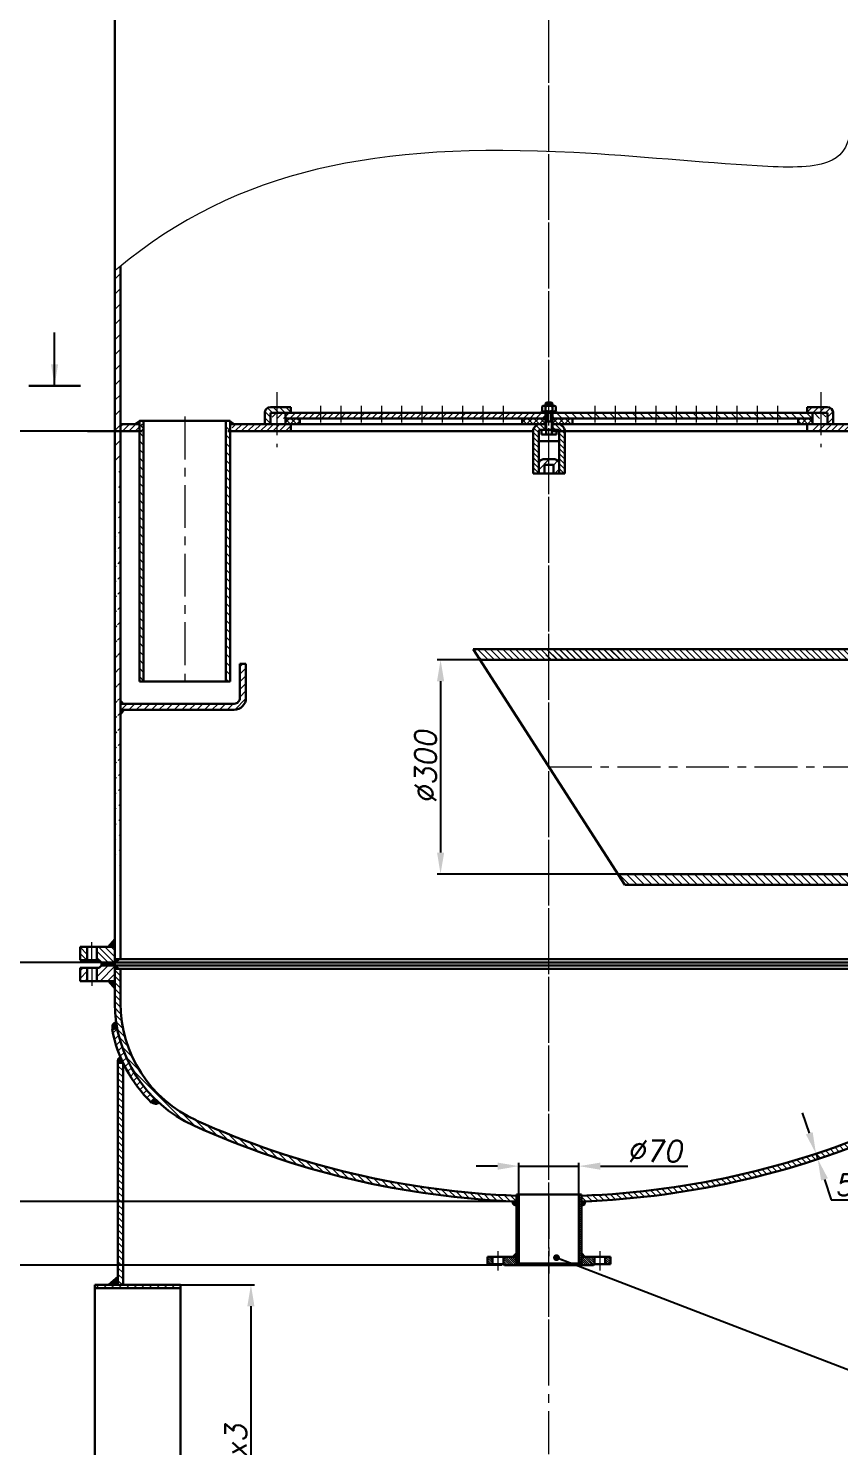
# Model space of a CAD drawing. Header units: inches. Extents: x -496 to 5444, y -47 to 8353.
# Drawn here: x 423 to 1370, y 1423 to 3078 of the extents above; entities that cross this region are included whole.
import ezdxf

# ---------------------------------------------------------------- set-up
doc = ezdxf.new("R2010")
doc.units = ezdxf.units.IN
doc.header["$LTSCALE"] = 40
doc.header["$MEASUREMENT"] = 0
doc.linetypes.add('CENTER', pattern=[2, 1.25, -0.25, 0.25, -0.25])
doc.layers.get('DEFPOINTS').update_dxf_attribs({"lineweight": 25})
for name, color, linetype, lineweight in [('Dam', 2, 'Continuous', 30), ('kthuoc', 3, 'Continuous', 13), ('Net manh', 3, 'Continuous', 13), ('Tam', 1, 'CENTER', 13), ('Tam dut', 1, 'CENTER', 13)]:
    doc.layers.add(name, color=color, linetype=linetype, lineweight=lineweight)
doc.styles.add('chu2.5', font='txt.shx', dxfattribs={"oblique": 10, "height": 25})
doc.styles.add('STYLE1', font='txt.shx', dxfattribs={"oblique": 15, "height": 25})
doc.dimstyles.new('kichthuoc2.5', dxfattribs={"dimtxt": 25, "dimasz": 25, "dimexe": 4, "dimexo": 0, "dimgap": 5, "dimtad": 1, "dimtoh": 1, "dimdec": 0, "dimzin": 0, "dimdsep": 46, "dimtxsty": 'chu2.5', "dimcen": 5, "dimclrd": 256, "dimclre": 256, "dimclrt": 256, "dimadec": 0, "dimazin": 0, "dimtfac": 1, "dimtdec": 0, "dimtmove": 0, "dimatfit": 0, "dimfxl": 0, "dimtolj": 1, "dimtzin": 0, "dimarcsym": 0})
doc.dimstyles.new('TH', dxfattribs={"dimscale": 0, "dimtxt": 2.5, "dimasz": 25, "dimexe": 20, "dimexo": 5, "dimgap": 8, "dimtad": 1, "dimdec": 0, "dimzin": 0, "dimdsep": 46, "dimtxsty": 'STYLE1', "dimcen": 0, "dimse2": 1, "dimsd2": 1, "dimclrd": 6, "dimclre": 6, "dimclrt": 11, "dimadec": 0, "dimazin": 0, "dimtfac": 1, "dimtdec": 0, "dimtofl": 0, "dimtmove": 0, "dimatfit": 3, "dimfxl": 0, "dimtolj": 1, "dimtzin": 0, "dimarcsym": 0})
pattern_1 = [(315, (-5830.1731, -2159.66), (1.23743687, 1.23743687), [])]
pattern_2 = [(45, (-5830.1731, -2159.66), (-1.23743687, 1.23743687), [])]
pattern_3 = [(135, (44927.2883, 9136.205), (-3.6828478, -3.6828478), [])]

# ---------------------------------------------------------------- blocks, each defined once
blk = doc.blocks.new('*D16')
at = {"layer": 'DEFPOINTS', "color": 0}
for p in [(982.2, 2341.3), (904.4, 2091.3), (1130.1, 2091.3)]:
    blk.add_point(p, dxfattribs=at)
at = {"layer": 'Net manh', "lineweight": -2}
for p, q in [((982.2, 2341.3), (900.4, 2341.3)), ((904.4, 2316.3), (904.4, 2116.3)), ((1130.1, 2091.3), (900.4, 2091.3))]:
    blk.add_line(p, q, dxfattribs=at)
at = {"layer": 'Net manh'}
for points in [[(900.3, 2316.3), (908.6, 2316.3), (904.4, 2341.3)], [(900.3, 2116.3), (908.6, 2116.3), (904.4, 2091.3)]]:
    blk.add_solid(points, dxfattribs=at)
at = {"layer": 'Net manh', "insert": (886.9, 2216.3), "char_height": 25, "attachment_point": 5, "rotation": 90, "style": 'chu2.5'}
blk.add_mtext('\\A1;%%c300', dxfattribs=at)
blk = doc.blocks.new('*D18')
at = {"layer": 'DEFPOINTS', "color": 0}
for p in [(368.1, 2608), (540.6, 2608), (562.3, 1988)]:
    blk.add_point(p, dxfattribs=at)
at = {"layer": 'Net manh', "lineweight": -2}
for p, q in [((540.6, 2608), (364.1, 2608)), ((368.1, 2013), (368.1, 2583)), ((562.3, 1988), (364.1, 1988))]:
    blk.add_line(p, q, dxfattribs=at)
at = {"layer": 'Net manh'}
for points in [[(363.9, 2583), (372.3, 2583), (368.1, 2608)], [(363.9, 2013), (372.3, 2013), (368.1, 1988)]]:
    blk.add_solid(points, dxfattribs=at)
at = {"layer": 'Net manh', "insert": (350.6, 2298), "char_height": 25, "attachment_point": 5, "rotation": 90, "style": 'chu2.5'}
blk.add_mtext('\\A1;700', dxfattribs=at)
blk = doc.blocks.new('*D26')
at = {"layer": 'DEFPOINTS', "color": 0}
for p in [(2.8, 7019.3), (557.9, 7019.3), (225.7, 1988)]:
    blk.add_point(p, dxfattribs=at)
at = {"layer": 'Net manh', "lineweight": -2}
for p, q in [((557.9, 7019.3), (-1.2, 7019.3)), ((2.8, 2013), (2.8, 6994.3)), ((225.7, 1988), (-1.2, 1988))]:
    blk.add_line(p, q, dxfattribs=at)
at = {"layer": 'Net manh'}
for points in [[(-1.4, 6994.3), (6.9, 6994.3), (2.8, 7019.3)], [(-1.4, 2013), (6.9, 2013), (2.8, 1988)]]:
    blk.add_solid(points, dxfattribs=at)
at = {"layer": 'Net manh', "insert": (-14.7, 4503.7), "char_height": 25, "attachment_point": 5, "rotation": 90, "style": 'chu2.5'}
blk.add_mtext('\\A1;7400', dxfattribs=at)
blk = doc.blocks.new('*D27')
at = {"layer": 'DEFPOINTS', "color": 0}
for p in [(560.9, 4746.4), (143.9, 1988), (411, 1988)]:
    blk.add_point(p, dxfattribs=at)
at = {"layer": 'Net manh', "lineweight": -2}
for p, q in [((555.9, 4746.4), (123.9, 4746.4)), ((143.9, 4721.4), (143.9, 2013)), ((406, 1988), (123.9, 1988))]:
    blk.add_line(p, q, dxfattribs=at)
at = {"layer": 'Net manh'}
for points in [[(139.7, 4721.4), (148, 4721.4), (143.9, 4746.4)], [(139.7, 2013), (148, 2013), (143.9, 1988)]]:
    blk.add_solid(points, dxfattribs=at)
at = {"layer": 'Net manh', "insert": (123.2, 3367.2), "char_height": 25, "attachment_point": 5, "rotation": 90, "style": 'STYLE1'}
blk.add_mtext('\\A1;2000', dxfattribs=at)
blk = doc.blocks.new('*D55')
at = {"layer": 'DEFPOINTS', "color": 0}
for p in [(1065.9, 1750.5), (1065.9, 1662.6), (995.9, 1652)]:
    blk.add_point(p, dxfattribs=at)
at = {"layer": 'Net manh', "lineweight": -2}
for p, q in [((995.9, 1652), (995.9, 1754.5)), ((1065.9, 1662.6), (1065.9, 1754.5)), ((970.9, 1750.5), (945.9, 1750.5)), ((995.9, 1750.5), (1065.9, 1750.5)), ((1090.9, 1750.5), (1192.8, 1750.5))]:
    blk.add_line(p, q, dxfattribs=at)
at = {"layer": 'Net manh'}
for points in [[(970.9, 1754.6), (970.9, 1746.3), (995.9, 1750.5)], [(1090.9, 1754.6), (1090.9, 1746.3), (1065.9, 1750.5)]]:
    blk.add_solid(points, dxfattribs=at)
at = {"layer": 'Net manh', "insert": (1154.4, 1768), "char_height": 25, "attachment_point": 5, "style": 'chu2.5'}
blk.add_mtext('\\A1;%%c70', dxfattribs=at)
blk = doc.blocks.new('*D73')
at = {"layer": 'DEFPOINTS', "color": 0}
for p in [(474.5, 1988), (147.2, 1634.8), (975.8, 1634.8)]:
    blk.add_point(p, dxfattribs=at)
at = {"layer": 'Net manh', "lineweight": -2}
for p, q in [((474.5, 1988), (143.2, 1988)), ((147.2, 1963), (147.2, 1659.8)), ((975.8, 1634.8), (143.2, 1634.8))]:
    blk.add_line(p, q, dxfattribs=at)
at = {"layer": 'Net manh'}
for points in [[(143, 1963), (151.3, 1963), (147.2, 1988)], [(143, 1659.8), (151.3, 1659.8), (147.2, 1634.8)]]:
    blk.add_solid(points, dxfattribs=at)
at = {"layer": 'Net manh', "insert": (129.7, 1811.4), "char_height": 25, "attachment_point": 5, "rotation": 90, "style": 'chu2.5'}
blk.add_mtext('\\A1;360', dxfattribs=at)
blk = doc.blocks.new('*D70')
at = {"layer": 'DEFPOINTS', "color": 0}
for p in [(588.3, 1612), (581.4, 1162), (683.1, 1162)]:
    blk.add_point(p, dxfattribs=at)
at = {"layer": 'kthuoc', "lineweight": -2}
for p, q in [((588.3, 1612), (687.1, 1612)), ((683.1, 1587), (683.1, 1187)), ((581.4, 1162), (687.1, 1162))]:
    blk.add_line(p, q, dxfattribs=at)
at = {"layer": 'kthuoc'}
for points in [[(678.9, 1587), (687.2, 1587), (683.1, 1612)], [(678.9, 1187), (687.2, 1187), (683.1, 1162)]]:
    blk.add_solid(points, dxfattribs=at)
at = {"layer": 'kthuoc', "insert": (665.6, 1387), "char_height": 25, "attachment_point": 5, "rotation": 90, "style": 'chu2.5'}
blk.add_mtext('\\A1;%%c450x3', dxfattribs=at)
blk = doc.blocks.new('*D63')
at = {"layer": 'DEFPOINTS', "color": 0}
for p in [(1342.6, 1765), (1344.6, 1758.7), (1344.6, 1758.7)]:
    blk.add_point(p, dxfattribs=at)
at = {"layer": 'Net manh', "lineweight": -2}
for p, q in [((1334.8, 1788.8), (1327, 1812.6)), ((1342.6, 1765), (1338.8, 1763.8)), ((1344.6, 1758.7), (1340.8, 1757.5)), ((1342.6, 1765), (1344.6, 1758.7)), ((1352.4, 1735), (1360.2, 1711.2)), ((1360.2, 1711.2), (1385.6, 1711.2))]:
    blk.add_line(p, q, dxfattribs=at)
at = {"layer": 'Net manh'}
for points in [[(1338.7, 1790.1), (1330.8, 1787.5), (1342.6, 1765)], [(1356.4, 1736.3), (1348.5, 1733.7), (1344.6, 1758.7)]]:
    blk.add_solid(points, dxfattribs=at)
at = {"layer": 'Net manh', "insert": (1375.4, 1728.7), "char_height": 25, "attachment_point": 5, "style": 'chu2.5'}
blk.add_mtext('\\A1;5', dxfattribs=at)
blk = doc.blocks.new('*D62')
at = {"layer": 'DEFPOINTS', "color": 0}
for p in [(368.2, 1988), (415.8, 1988), (993.1, 1709.4)]:
    blk.add_point(p, dxfattribs=at)
at = {"layer": 'Net manh', "lineweight": -2}
for p, q in [((415.8, 1988), (364.2, 1988)), ((368.2, 1734.4), (368.2, 1963)), ((993.1, 1709.4), (364.2, 1709.4))]:
    blk.add_line(p, q, dxfattribs=at)
at = {"layer": 'Net manh'}
for points in [[(364.1, 1963), (372.4, 1963), (368.2, 1988)], [(364.1, 1734.4), (372.4, 1734.4), (368.2, 1709.4)]]:
    blk.add_solid(points, dxfattribs=at)
at = {"layer": 'Net manh', "insert": (350.7, 1848.7), "char_height": 25, "attachment_point": 5, "rotation": 90, "style": 'chu2.5'}
blk.add_mtext('\\A1;280', dxfattribs=at)

msp = doc.modelspace()

# ---------------------------------------------------------------- hatches: boundary and pattern name
at = {"layer": 'kthuoc'}
h = msp.add_hatch(dxfattribs=at)
h.set_pattern_fill('ANSI31', color=256, scale=50, style=0)
h.set_pattern_definition([(45, (-170.9206, -170), (-4.419417, 4.419417), [])])
h.paths.add_polyline_path([(524.3, 1966.3), (503.1, 1966.3), (503.1, 1981.9), (505.9, 1981.9), (508.7, 1984.7), (524.3, 1984.7)])
h.paths.add_polyline_path([(492, 1966.3), (483.7, 1966.3), (483.7, 1981.9), (492, 1981.9)])
h = msp.add_hatch(color=256, dxfattribs=at)
edge = h.paths.add_edge_path()
edge.add_spline(control_points=[(526, 1919.6), (524.3, 1918.6), (520.7, 1916.5), (521, 1912.3), (521.1, 1910.2)], knot_values=[0, 0, 0, 0, 5.610833, 11.478842, 11.478842, 11.478842, 11.478842], degree=3, periodic=0)
edge.add_line((521.1, 1910.2), (527.1, 1911.1))
edge.add_arc((678.3, 1934.3), 153, 185.5015, 188.7123, ccw=False)
h = msp.add_hatch(color=256, dxfattribs=at)
edge = h.paths.add_edge_path()
edge.add_spline(control_points=[(531.1, 1878.4), (529.8, 1877.6), (526.9, 1876), (527.6, 1872.7), (527.9, 1871)], knot_values=[0, 0, 0, 0, 4.12587, 8.89628, 8.89628, 8.89628, 8.89628], degree=3, periodic=0)
edge.add_line((527.9, 1871), (533.9, 1871))
edge.add_arc((680.9, 1931.6), 159, 199.5593, 202.4027, ccw=False)
h = msp.add_hatch(color=256, dxfattribs=at)
edge = h.paths.add_edge_path()
edge.add_line((571.4, 1828.6), (567.1, 1824.4))
edge.add_spline(control_points=[(567.1, 1824.4), (568.9, 1823.5), (571.9, 1821.9), (574.7, 1823.6), (575.9, 1824.2)], knot_values=[0, 0, 0, 0, 5.614912, 9.292073, 9.292073, 9.292073, 9.292073], degree=3, periodic=0)
edge.add_arc((681.3, 1935.1), 153, 224.0856, 226.4228, ccw=False)
for points in [[(987.7, 1709.7, 0.42596), (993.1, 1704.1), (993.1, 1709.5, -0.001122)], [(1074.1, 1709.7, -0.42596), (1068.7, 1704.1), (1068.7, 1709.5, 0.001122)], [(988.9, 1644.6), (993.1, 1648.8), (993.1, 1644.6)], [(1072.9, 1644.6), (1068.7, 1648.8), (1068.7, 1644.6)], [(995.9, 1636.9), (993.1, 1636.9), (993.1, 1634.8)], [(1068.7, 1634.8), (1068.7, 1636.9), (1065.9, 1636.9)], [(527.9, 1621.7), (516.5, 1612), (527.9, 1612)]]:
    msp.add_hatch(color=256, dxfattribs=at).paths.add_polyline_path(points)
h = msp.add_hatch(dxfattribs=at)
h.set_pattern_fill('ANSI31', color=256, scale=14, style=0)
h.set_pattern_definition([(45, (44927.2883, 9136.205), (-1.23743687, 1.23743687), [])])
h.paths.add_polyline_path([(1068.7, 1717.5), (1065.9, 1717.5), (1065.9, 1705), (1068.7, 1705)])
h.paths.add_polyline_path([(995.9, 1717.5), (993.1, 1717.5), (993.1, 1705), (995.9, 1705)])
h = msp.add_hatch(dxfattribs=at)
h.set_pattern_fill('ANSI31', color=256, scale=14, style=0)
h.set_pattern_definition(pattern_2)
h.paths.add_polyline_path([(993.1, 1636.9), (995.9, 1636.9), (995.9, 1704.8), (993.1, 1704.8)])
h = msp.add_hatch(dxfattribs=at)
h.set_pattern_fill('ANSI31', color=256, scale=14, style=0)
h.set_pattern_definition(pattern_2)
h.paths.add_polyline_path([(1068.7, 1636.9), (1068.7, 1704.8), (1065.9, 1704.8), (1065.9, 1636.9)])
h = msp.add_hatch(dxfattribs=at)
h.set_pattern_fill('ANSI31', color=256, scale=14, angle=-90, style=0)
h.set_pattern_definition(pattern_1)
h.paths.add_polyline_path([(965.1, 1636.2), (965.1, 1644.6), (959.2, 1644.6), (959.2, 1636.2)])
h.paths.add_polyline_path([(993.1, 1634.8), (993.1, 1644.6), (977.7, 1644.6), (977.7, 1636.2), (979.1, 1634.8)])
h = msp.add_hatch(dxfattribs=at)
h.set_pattern_fill('ANSI31', color=256, scale=14, angle=-90, style=0)
h.set_pattern_definition(pattern_1)
h.paths.add_polyline_path([(1102.7, 1636.2), (1102.7, 1644.6), (1096.7, 1644.6), (1096.7, 1636.2)])
h.paths.add_polyline_path([(1082.7, 1634.8), (1084.1, 1636.2), (1084.1, 1644.6), (1068.7, 1644.6), (1068.7, 1634.8)])
at = {"layer": 'Net manh'}
h = msp.add_hatch(dxfattribs=at)
h.set_pattern_fill('ANSI31', color=256, scale=100, style=0)
h.set_pattern_definition([(45, (5392.75, 264.65), (-8.838835, 8.838835), [])])
edge = h.paths.add_edge_path()
edge.add_spline(control_points=[(530.9, 2800.7), (530, 2799.9), (527.7, 2798.1), (525.5, 2796.2), (524.3, 2795.1)], knot_values=[2022.790352, 2022.790352, 2022.790352, 2022.790352, 2029.646101, 2038.552275, 2038.552275, 2038.552275, 2038.552275], degree=3, periodic=0)
edge.add_line((524.3, 2795.1), (524.3, 2651.2))
edge.add_line((524.3, 2651.2), (524.3, 2569.2))
edge.add_line((524.3, 2569.2), (530.9, 2569.2))
edge.add_line((530.9, 2569.2), (530.9, 2800.7))
h = msp.add_hatch(dxfattribs=at)
h.set_pattern_fill('ANSI31', color=256, scale=100, style=0)
h.set_pattern_definition([(45, (5392.75, 264.65), (-8.838835, 8.838835), [])])
edge = h.paths.add_edge_path()
edge.add_line((530.9, 2800.7), (530.9, 1992))
edge.add_line((524.3, 2568.3), (524.3, 1986.3))
h = msp.add_hatch(dxfattribs=at)
h.set_pattern_fill('ANSI31', color=256, scale=41.666667, style=0)
h.set_pattern_definition([(135, (-25936.878, -1094.111), (3.6828478, 3.6828478), [])])
h.paths.add_polyline_path([(705.9, 2636.2), (729.6, 2636.2), (729.6, 2629.6), (705.9, 2629.6), (705.9, 2616.3), (699.3, 2616.3), (699.3, 2629.6, -0.414214)])
h = msp.add_hatch(dxfattribs=at)
h.set_pattern_fill('ANSI31', color=256, scale=41.666667, style=0)
h.set_pattern_definition([(45, (27998.7313, -1094.111), (-3.6828478, 3.6828478), [])])
h.paths.add_polyline_path([(1355.9, 2636.2), (1332.2, 2636.2), (1332.2, 2629.6), (1355.9, 2629.6), (1355.9, 2616.3), (1362.6, 2616.3), (1362.6, 2629.6, 0.414214)])
h = msp.add_hatch(dxfattribs=at)
h.set_pattern_fill('ANSI31', color=256, scale=41.666667, style=0)
h.set_pattern_definition([(45, (-170.9206, -4069.678), (-3.682848, 3.682848), [])])
h.paths.add_polyline_path([(530.9, 2616.3), (530.9, 2608), (557.9, 2608), (557.9, 2616.3)])
for points in [[(552.9, 2620.3), (552.9, 2616.3), (547.2, 2616.3)], [(658.9, 2620.3), (658.9, 2616.3), (664.7, 2616.3)], [(524.3, 2015.8), (515.9, 2006.3), (524.3, 2006.3)], [(530.9, 1992.2), (524.3, 1992.2), (524.3, 1988)], [(530.9, 1980.5), (524.3, 1980.5), (524.3, 1984.7)], [(524.3, 1956.8), (515.9, 1966.3), (524.3, 1966.3)]]:
    msp.add_hatch(color=256, dxfattribs=at).paths.add_polyline_path(points)
h = msp.add_hatch(dxfattribs=at)
h.set_pattern_fill('ANSI31', color=256, scale=55.555556, angle=90, style=0)
h.set_pattern_definition([(135, (-175.9206, -4069.678), (-4.910464, -4.910464), [])])
h.paths.add_polyline_path([(552.9, 2315.8), (557.9, 2315.8), (557.9, 2620.3), (552.9, 2620.3)])
h.paths.add_polyline_path([(653.9, 2315.8), (658.9, 2315.8), (658.9, 2620.3), (653.9, 2620.3)])
h = msp.add_hatch(dxfattribs=at)
h.set_pattern_fill('ANSI31', color=256, scale=41.666667, style=0)
h.set_pattern_definition([(45, (7244.5365, -3805.0284), (-3.6828478, 3.6828478), [])])
h.paths.add_polyline_path([(713.5, 2608), (713.5, 2616.3), (661, 2616.3), (661, 2608)])
h.paths.add_polyline_path([(729.6, 2608), (729.6, 2616.3), (713.5, 2616.3), (713.5, 2608)])
h = msp.add_hatch(dxfattribs=at)
h.set_pattern_fill('ANSI31', color=256, scale=41.666667, style=0)
h.set_pattern_definition([(45, (-170.9206, 0), (-3.682848, 3.682848), [])])
h.paths.add_polyline_path([(1026.8, 2629.6), (1026.3, 2629.6), (970.8, 2629.6), (724.2, 2629.6), (707.9, 2629.6), (707.9, 2623), (924.4, 2623), (1026.3, 2623), (1026.8, 2623)])
h = msp.add_hatch(dxfattribs=at)
h.set_pattern_fill('ANSI37', color=256, scale=41.666667, style=0)
h.set_pattern_definition([(135, (-23540.9555, -1132.699), (3.6828478, 3.6828478), []), (45, (-23540.9555, -1132.699), (3.6828478, -3.6828478), [])])
h.paths.add_polyline_path([(723.5, 2623), (740, 2623), (740, 2616.3), (723.5, 2616.3)])
h = msp.add_hatch(dxfattribs=at)
h.set_pattern_fill('ANSI37', color=256, scale=41.666667, style=0)
h.set_pattern_definition([(45, (25606.4327, -1132.699), (-3.6828478, 3.6828478), []), (135, (25606.4327, -1132.699), (-3.6828478, -3.6828478), [])])
h.paths.add_polyline_path([(1058.3, 2616.3), (1058.3, 2623), (1034.6, 2623), (1034.6, 2616.3)])
h.paths.add_polyline_path([(1026.2, 2616.3), (1026.2, 2623), (1025.8, 2623), (999.5, 2623), (999.5, 2616.3)])
h = msp.add_hatch(dxfattribs=at)
h.set_pattern_fill('ANSI31', color=256, scale=33.167496, angle=90, style=0)
h.set_pattern_definition([(135, (-437.0814, -2223.307), (-2.93162, -2.93162), [])])
h.paths.add_polyline_path([(1021, 2609.7), (1026.2, 2609.7), (1026.2, 2616.3), (1021, 2616.3, 0.414214), (1012.4, 2607.7), (1012.4, 2558.6), (1019, 2558.6), (1019, 2607.7, -0.414214)])
h.paths.add_polyline_path([(1042.9, 2558.6), (1049.5, 2558.6), (1049.5, 2607.7, 0.414214), (1040.9, 2616.3), (1035.6, 2616.3), (1035.6, 2609.7), (1040.9, 2609.7, -0.414214), (1042.9, 2607.7)])
h = msp.add_hatch(dxfattribs=at)
h.set_pattern_fill('ANSI31', color=256, scale=50, angle=90, style=0)
h.set_pattern_definition([(135, (7244.5365, -3805.0284), (-4.4194174, -4.4194174), [])])
h.paths.add_polyline_path([(1035.1, 2629.6), (1035.5, 2629.6), (1091, 2629.6), (1337.7, 2629.6), (1353.9, 2629.6), (1353.9, 2623), (1137.5, 2623), (1035.5, 2623), (1035.1, 2623)])
h = msp.add_hatch(dxfattribs=at)
h.set_pattern_fill('ANSI37', color=256, scale=41.666667, style=0)
h.set_pattern_definition([(45, (25602.8086, -1132.699), (-3.6828478, 3.6828478), []), (135, (25602.8086, -1132.699), (-3.6828478, -3.6828478), [])])
h.paths.add_polyline_path([(1338.4, 2623), (1321.9, 2623), (1321.9, 2616.3), (1338.4, 2616.3)])
h = msp.add_hatch(dxfattribs=at)
h.set_pattern_fill('ANSI31', color=256, scale=41.666667, style=0)
h.set_pattern_definition([(45, (27982.608, -1094.111), (-3.6828478, 3.6828478), [])])
h.paths.add_polyline_path([(1413.9, 2616.3), (1404.5, 2616.3), (1396.3, 2616.3), (1338, 2616.3), (1338, 2608), (1413.9, 2608)])
h = msp.add_hatch(dxfattribs=at)
h.set_pattern_fill('ANSI31', color=256, scale=66.334992, style=0)
h.set_pattern_definition([(45, (-437.081, -2223.307), (-5.86324, 5.86324), [])])
h.paths.add_polyline_path([(1025.6, 2568.6), (1030.9, 2568.6), (1030.9, 2575.2), (1029.6, 2575.2), (1024.3, 2575.2, 0.414214), (1019, 2569.9), (1019, 2561.9), (1019, 2558.6), (1025.6, 2558.6)])
h.paths.add_polyline_path([(1036.2, 2568.6), (1036.2, 2558.6), (1042.9, 2558.6), (1042.9, 2569.9, 0.414214), (1037.6, 2575.2), (1032.3, 2575.2), (1030.9, 2575.2), (1030.9, 2568.6)])
h = msp.add_hatch(dxfattribs=at)
h.set_pattern_fill('ANSI31', color=256, scale=41.666667, angle=90, style=0)
h.set_pattern_definition([(135, (5481.654, 139.9274), (-3.682848, -3.682848), [])])
h.paths.add_polyline_path([(942.6, 2353.8), (950.6, 2341.3), (1116.2, 2341.3), (1116.2, 2353.8)])
h = msp.add_hatch(dxfattribs=at)
h.set_pattern_fill('ANSI31', color=256, scale=41.666667, angle=90, style=0)
h.set_pattern_definition([(135, (5392.75, 139.9274), (-3.682848, -3.682848), [])])
h.paths.add_polyline_path([(1027.3, 2353.8), (1027.3, 2341.3), (1552.6, 2341.3), (1708.7, 2341.3), (1708.7, 2353.8), (1552.6, 2353.8)])
h = msp.add_hatch(dxfattribs=at)
h.set_pattern_fill('ANSI31', color=256, scale=50, angle=90, style=0)
h.set_pattern_definition([(45, (-5182.6834, -4138.3617), (4.4194174, -4.4194174), [])])
h.paths.add_polyline_path([(530.9, 2290.1), (663.6, 2290.1, 0.419429), (670.2, 2296.8), (670.2, 2336.5), (670.6, 2336.5), (676.9, 2336.5), (677.3, 2336.5), (677.3, 2296.7, -0.414214), (663.6, 2283), (530.9, 2283)])
h = msp.add_hatch(dxfattribs=at)
h.set_pattern_fill('ANSI31', color=256, scale=20, angle=90, style=0)
h.set_pattern_definition([(135, (-170.9206, 0), (-1.767767, -1.767767), [])])
h.paths.add_polyline_path([(530.9, 2294.5), (530.9, 2290.1), (534.7, 2290.1)])
h.paths.add_polyline_path([(530.9, 2277), (535.1, 2283), (530.9, 2283)])
h = msp.add_hatch(color=256, dxfattribs=at)
h.paths.add_polyline_path([(530.9, 2294.5), (530.9, 2290.1), (534.7, 2290.1)])
h.paths.add_polyline_path([(535.1, 2283), (530.9, 2283), (530.9, 2277)])
h = msp.add_hatch(dxfattribs=at)
h.set_pattern_fill('ANSI31', color=256, scale=50, angle=90, style=0)
h.set_pattern_definition([(135, (7244.5365, 139.9274), (-4.4194174, -4.4194174), [])])
h.paths.add_polyline_path([(1111.2, 2091.3), (1119.3, 2078.8), (1552.6, 2078.8), (1708.5, 2078.8), (1708.7, 2091.3)])
h = msp.add_hatch(dxfattribs=at)
h.set_pattern_fill('ANSI31', color=256, scale=41.666667, angle=90, style=0)
h.set_pattern_definition([(135, (5392.75, 94.6496), (-3.682848, -3.682848), [])])
h.paths.add_polyline_path([(503.1, 2006.3), (503.1, 1990.8), (505.9, 1990.8), (508.7, 1988), (524.3, 1988), (524.3, 2006.3)])
h.paths.add_polyline_path([(483.7, 1990.8), (492, 1990.8), (492, 2006.3), (483.7, 2006.3)])
h = msp.add_hatch(dxfattribs=at)
h.set_pattern_fill('ANSI31', color=256, scale=200, style=0)
h.set_pattern_definition([(45, (-866.1, -2346.32), (-17.67767, 17.67767), [])])
h.paths.add_polyline_path([(524.3, 2015.8), (515.9, 2006.3), (524.3, 2006.3)])
h = msp.add_hatch(dxfattribs=at)
h.set_pattern_fill('ANSI37', color=256, scale=11.111111, style=0)
h.set_pattern_definition([(45, (967.384, 1394.8631), (-0.9820928, 0.9820928), []), (135, (967.384, 1394.8631), (-0.9820928, -0.9820928), [])])
h.paths.add_polyline_path([(524.3, 1988), (508.7, 1988), (508.7, 1986.3), (508.7, 1984.7), (524.3, 1984.7)])
h = msp.add_hatch(dxfattribs=at)
h.set_pattern_fill('ANSI31', color=256, scale=41.666667, angle=90, style=0)
h.set_pattern_definition(pattern_3)
h.paths.add_polyline_path([(530.9, 1940.7), (530.9, 1980.7), (524.3, 1980.7), (524.3, 1940.7, 0.294716), (616.4, 1797.9), (616.4, 1797.9), (616.4, 1805.2, -0.289239)])
h.paths.add_polyline_path([(993.1, 1709.3), (993.1, 1716, -0.096947), (619.2, 1804, -0.005046), (616.4, 1805.2), (616.4, 1797.9, 0.09701)])
h = msp.add_hatch(dxfattribs=at)
h.set_pattern_fill('ANSI31', color=256, scale=41.666667, angle=90, style=0)
h.set_pattern_definition(pattern_3)
h.paths.add_polyline_path([(1530.9, 1940.7), (1530.9, 1980.7), (1537.6, 1980.7), (1537.6, 1940.7, -0.294716), (1445.4, 1797.9), (1445.4, 1797.9), (1445.4, 1805.2, 0.289239)])
h.paths.add_polyline_path([(1068.7, 1709.3), (1068.7, 1716, 0.096947), (1442.7, 1804, 0.005046), (1445.4, 1805.2), (1445.4, 1797.9, -0.09701)])
h = msp.add_hatch(dxfattribs=at)
h.set_pattern_fill('ANSI31', color=256, scale=200, style=0)
h.set_pattern_definition([(315, (-866.098, 6318.96), (-17.67767, -17.67767), [])])
h.paths.add_polyline_path([(524.3, 1956.8), (515.9, 1966.3), (524.3, 1966.3)])
h = msp.add_hatch(dxfattribs=at)
h.set_pattern_fill('ANSI31', color=256, scale=50, style=0)
h.set_pattern_definition([(45, (44897.288, 9307.923), (-4.4194174, 4.4194174), [])])
h.paths.add_polyline_path([(527.1, 1911), (521.1, 1910.2, 0.153031), (567.1, 1824.4), (571.3, 1828.7, -0.152687)])
h = msp.add_hatch(dxfattribs=at)
h.set_pattern_fill('ANSI31', color=256, scale=41.666667, angle=90, style=0)
h.set_pattern_definition([(135, (44927.2883, 9307.9227), (-3.6828478, -3.6828478), [])])
h.paths.add_polyline_path([(533.9, 1874.1), (527.9, 1874.1), (527.9, 1612), (533.9, 1612)])
h = msp.add_hatch(dxfattribs=at)
h.set_pattern_fill('ANSI31', color=256, scale=50, style=0)
h.set_pattern_definition([(45, (44927.288, 9307.923), (-4.4194174, 4.4194174), [])])
h.paths.add_polyline_path([(600.9, 1608), (600.9, 1612), (500.9, 1612), (500.9, 1608)])

# ---------------------------------------------------------------- linework, layer by layer
at = {"layer": 'Dam', "color": 2}
for p, q in [((524.3, 3719.8), (524.3, 2651.2)), ((530.9, 2800.7), (530.9, 1992)), ((423.7, 2660.9), (484.1, 2660.9)), ((524.3, 2651.2), (524.3, 2568.3)), ((530.9, 2616.3), (552.9, 2616.3)), ((658.9, 2620.3), (552.9, 2620.3)), ((552.9, 2620.3), (552.9, 2315.8)), ((557.9, 2620.3), (557.9, 2315.8)), ((653.9, 2620.3), (653.9, 2315.8)), ((658.9, 2620.3), (658.9, 2315.8)), ((1027.5, 2616.3), (658.9, 2616.3)), ((729.6, 2616.3), (729.6, 2608)), ((1332.2, 2616.3), (1332.2, 2608)), ((492.2, 2608), (555.8, 2608)), ((729.6, 2608), (656, 2608)), ((723.8, 2608), (1012.4, 2608)), ((1034.6, 2608), (1413.9, 2608)), ((1332.2, 2608), (1049.5, 2608)), ((1332.2, 2608), (1413.9, 2608)), ((524.3, 2568.3), (524.3, 1986.3)), ((1552.6, 2353.8), (942.6, 2353.8)), ((942.6, 2353.8), (1119.3, 2078.8)), ((1552.6, 2341.3), (950.6, 2341.3)), ((663.6, 2290.1), (530.9, 2290.1)), ((663.6, 2283), (530.9, 2283)), ((1111.2, 2091.3), (1708.7, 2091.3)), ((1552.6, 2078.8), (1119.3, 2078.8)), ((483.7, 2006.3), (524.3, 2006.3)), ((483.7, 1990.8), (483.7, 2006.3)), ((483.7, 1990.8), (483.7, 2006.3)), ((492, 1990.8), (492, 2006.3)), ((503.1, 1990.8), (503.1, 2006.3)), ((505.9, 1990.8), (483.7, 1990.8)), ((505.9, 1990.8), (483.7, 1990.8)), ((505.9, 1990.8), (508.7, 1988)), ((508.7, 1988), (524.3, 1988)), ((508.7, 1988), (508.7, 1986.3)), ((508.7, 1984.7), (508.7, 1986.3)), ((524.3, 1992), (1530.9, 1992)), ((524.3, 1988), (524.3, 1972.4)), ((1551.5, 1988), (524.3, 1988)), ((483.7, 1981.9), (483.7, 1966.3)), ((483.7, 1981.9), (483.7, 1966.3)), ((505.9, 1981.9), (483.7, 1981.9)), ((505.9, 1981.9), (483.7, 1981.9)), ((492, 1981.9), (492, 1966.3)), ((503.1, 1981.9), (503.1, 1966.3)), ((505.9, 1981.9), (508.7, 1984.7)), ((508.7, 1984.7), (524.3, 1984.7)), ((1530.9, 1980.7), (523.9, 1980.7)), ((1551.5, 1984.7), (524.3, 1984.7)), ((530.9, 1980.7), (530.9, 1972.4)), ((483.7, 1966.3), (524.4, 1966.3)), ((527.9, 1612), (527.9, 1874.1)), ((533.9, 1871), (527.9, 1871)), ((533.9, 1612), (533.9, 1871)), ((500.9, 1612), (500.9, 1162)), ((600.9, 1612), (500.9, 1612)), ((600.9, 1608), (500.9, 1608)), ((600.9, 1612), (600.9, 1162))]:
    msp.add_line(p, q, dxfattribs=at)
at = {"layer": 'Dam'}
for p, q in [((729.6, 2636.2), (729.6, 2629.6)), ((1023, 2636.9), (1023, 2631.8)), ((1036.9, 2637.6), (1025, 2637.6)), ((1027.9, 2641.6), (1026.9, 2640.3)), ((1026.9, 2640.3), (1030.9, 2640.3)), ((1026.9, 2637.6), (1026.9, 2640.3)), ((1026.9, 2637), (1026.9, 2631.8)), ((1030.9, 2641.6), (1027.9, 2641.6)), ((1027.9, 2641.6), (1027.9, 2637.6)), ((1030.9, 2641.6), (1033.9, 2641.6)), ((1034.9, 2640.3), (1030.9, 2640.3)), ((1033.9, 2641.6), (1033.9, 2637.6)), ((1034.9, 2640.3), (1033.9, 2641.6)), ((1034.9, 2640.3), (1034.9, 2637.6)), ((1034.9, 2637), (1034.9, 2636.9)), ((1034.9, 2637), (1034.9, 2631.8)), ((1038.9, 2636.9), (1038.9, 2631.8)), ((1332.2, 2636.2), (1332.2, 2629.6)), ((658.9, 2616.3), (1026.2, 2616.3)), ((705.9, 2623), (705.9, 2629.6)), ((705.9, 2629.6), (733.5, 2629.6)), ((723.5, 2623), (723.5, 2629.6)), ((723.5, 2623), (924.4, 2623)), ((740, 2623), (723.5, 2623)), ((723.5, 2623), (723.5, 2616.3)), ((724.2, 2629.6), (970.8, 2629.6)), ((740, 2623), (740, 2616.3)), ((1026.3, 2623), (924.4, 2623)), ((1026.3, 2629.6), (970.8, 2629.6)), ((999.5, 2623), (999.5, 2616.3)), ((1022.3, 2631), (1022.3, 2629.6)), ((1039.6, 2631), (1022.3, 2631)), ((1026.3, 2629.6), (1035.1, 2629.6)), ((1026.3, 2623), (1026.8, 2623)), ((1026.3, 2616.3), (1026.8, 2616.3)), ((1026.8, 2616.3), (1026.8, 2629.6)), ((1026.8, 2616.3), (1027.5, 2616.3)), ((1026.8, 2616.3), (1026.8, 2609.7)), ((1026.8, 2616.3), (1026.8, 2616.3)), ((1027.5, 2629.6), (1027.5, 2609.7)), ((1027.5, 2619.2), (1034.4, 2619.2)), ((1028.3, 2629.6), (1028.3, 2619.2)), ((1033.4, 2629.6), (1033.4, 2619.2)), ((1034.4, 2629.6), (1034.4, 2609.7)), ((1034.4, 2616.3), (1035.1, 2616.3)), ((1061.6, 2629.6), (1034.6, 2629.6)), ((1061.6, 2623), (1034.6, 2623)), ((1034.6, 2616.3), (1345.6, 2616.3)), ((1035.1, 2623), (1035.1, 2629.6)), ((1035.1, 2623), (1035.1, 2616.3)), ((1035.1, 2616.3), (1035.1, 2609.7)), ((1035.1, 2616.3), (1035.1, 2616.3)), ((1035.5, 2616.3), (1035.1, 2616.3)), ((1038.8, 2629.6), (1035.5, 2629.6)), ((1039.6, 2631), (1039.6, 2629.6)), ((1058.3, 2616.3), (1058.3, 2623)), ((1058.3, 2623), (1061.6, 2623)), ((1058.3, 2616.3), (1058.3, 2623)), ((1061.6, 2616.3), (1058.3, 2616.3)), ((1061.6, 2629.6), (1270.8, 2629.6)), ((1224.4, 2623), (1061.6, 2623)), ((1224.4, 2623), (1321.9, 2623)), ((1321.9, 2629.6), (1270.8, 2629.6)), ((1321.9, 2623), (1338.4, 2623)), ((1321.9, 2623), (1321.9, 2616.3)), ((1355.9, 2629.6), (1328.4, 2629.6)), ((1338.4, 2623), (1338.4, 2629.6)), ((1338.4, 2623), (1338.4, 2616.3)), ((1345.8, 2616.3), (1531, 2616.3)), ((1355.9, 2623), (1355.9, 2629.6)), ((1039.6, 2609.7), (1022.3, 2609.7)), ((1022.3, 2609.7), (1022.3, 2604.6)), ((1022.3, 2604.6), (1022.3, 2604.2)), ((1039.6, 2604.2), (1022.3, 2604.2)), ((1022.7, 2604.2), (1022.3, 2604.2)), ((1027.5, 2609.7), (1027.5, 2604.2)), ((1034.4, 2609.7), (1034.4, 2604.2)), ((1039.6, 2609.7), (1039.6, 2604.6)), ((1039.6, 2609.7), (1039.6, 2604.2)), ((1039.6, 2604.6), (1039.6, 2604.2)), ((1039.6, 2604.6), (1039.6, 2604.2)), ((1019, 2596.2), (1042.9, 2596.2)), ((1033, 2575.2), (1034.3, 2575.2)), ((1019, 2558.6), (1012.4, 2558.6)), ((1049.5, 2558.6), (1019, 2558.6)), ((670.2, 2296.8), (670.2, 2336.5)), ((670.6, 2336.5), (670.2, 2336.5)), ((676.9, 2336.5), (670.6, 2336.5)), ((676.9, 2336.5), (677.3, 2336.5)), ((677.3, 2296.7), (677.3, 2336.5)), ((670.2, 2331.2), (670.2, 2331.7)), ((658.9, 2315.8), (552.9, 2315.8)), ((644.5, 2283), (639.6, 2283)), ((524.3, 1940.7), (524.3, 1986.8)), ((530.9, 1940.7), (530.9, 1980.7)), ((527.1, 1911), (521.1, 1910.2)), ((571.3, 1828.7), (567.1, 1824.4)), ((993.1, 1717.5), (993.1, 1634.8)), ((993.1, 1717.5), (1068.7, 1717.5)), ((993.1, 1704.8), (993.1, 1634.8)), ((995.9, 1717.5), (995.9, 1636.9)), ((1065.9, 1717.5), (1065.9, 1636.9)), ((1068.7, 1717.5), (1068.7, 1634.8)), ((1068.7, 1704.8), (1068.7, 1634.8)), ((959.2, 1644.6), (993.1, 1644.6)), ((959.2, 1644.6), (959.2, 1636.2)), ((965.1, 1644.6), (965.1, 1636.2)), ((977.7, 1644.6), (977.7, 1636.2)), ((988.9, 1644.6), (993.1, 1648.8)), ((1072.9, 1644.6), (1068.7, 1648.8)), ((1102.7, 1644.6), (1068.7, 1644.6)), ((1084.1, 1644.6), (1084.1, 1636.2)), ((1096.7, 1644.6), (1096.7, 1636.2)), ((1102.7, 1644.6), (1102.7, 1636.2)), ((959.2, 1636.2), (977.7, 1636.2)), ((977.7, 1636.2), (979.1, 1634.8)), ((979.1, 1634.8), (1030.9, 1634.8)), ((993.1, 1634.8), (995.9, 1636.9)), ((993.1, 1636.9), (1030.9, 1636.9)), ((1068.7, 1636.9), (1030.9, 1636.9)), ((1082.7, 1634.8), (1030.9, 1634.8)), ((1068.7, 1634.8), (1065.9, 1636.9)), ((1084.1, 1636.2), (1082.7, 1634.8)), ((1102.7, 1636.2), (1084.1, 1636.2))]:
    msp.add_line(p, q, dxfattribs=at)
for points in [[(699.3, 2616.3), (699.3, 2629.6, -0.15043), (700.4, 2633.3, -0.15043)], [(1362.6, 2616.3), (1362.6, 2629.6, 0.15043), (1361.4, 2633.3, 0.15043)], [(1012.4, 2558.6), (1012.4, 2607.7, -0.414214), (1021, 2616.3), (1026.2, 2616.3)], [(1049.5, 2558.6), (1049.5, 2607.7, 0.414214), (1040.9, 2616.3), (1035.6, 2616.3)], [(1019, 2558.6), (1019, 2607.7, -0.414214), (1021, 2609.7), (1026.2, 2609.7)], [(1042.9, 2558.6), (1042.9, 2607.7, 0.414214), (1040.9, 2609.7), (1034.6, 2609.7)], [(1019, 2561.9), (1019, 2569.9, -0.414214), (1024.3, 2575.2), (1030.9, 2575.2)], [(1042.9, 2561.9), (1042.9, 2569.9, 0.414214), (1037.6, 2575.2), (1030.9, 2575.2)]]:
    msp.add_lwpolyline(points, format="xyb", dxfattribs=at)
for points in [[(705.9, 2636.2), (729.6, 2636.2)], [(1355.9, 2636.2), (1332.2, 2636.2)], [(705.9, 2616.3), (705.9, 2629.6)], [(733.5, 2629.6), (740, 2629.6)], [(1328.4, 2629.6), (1321.9, 2629.6)], [(1355.9, 2616.3), (1355.9, 2629.6)], [(1036.2, 2558.6), (1036.2, 2568.6), (1032.3, 2568.6)]]:
    msp.add_lwpolyline(points, dxfattribs=at)
msp.add_lwpolyline([(1025.6, 2558.6), (1036.2, 2558.6), (1036.2, 2568.6), (1025.6, 2568.6)], close=True, dxfattribs=at)
for centre, radius, start, end in [((705.9, 2629.6), 6.63, 90, 180), ((1025, 2634.6), 3.04, 49.1176, 130.8824), ((1025, 2634.1), 3.04, 229.1176, 310.8824), ((1030.9, 2625.7), 11.9, 90, 109.7203), ((1030.9, 2643), 11.9, 250.5288, 270), ((1030.9, 2625.7), 11.9, 70.2797, 90), ((1030.9, 2643), 11.9, 270, 289.4712), ((1036.9, 2634.6), 3.04, 49.1176, 130.8824), ((1036.9, 2634.1), 3.04, 229.1176, 310.8824), ((1355.9, 2629.6), 6.63, 0, 90), ((663.6, 2296.7), 6.63, 270, 1.0183), ((663.6, 2296.7), 13.7, 270, 0), ((680.9, 1940.7), 156.7, 180, 245.6843), ((680.9, 1940.7), 150, 180, 245.6843), ((680.9, 1940.7), 162.7, 190.8017, 225.6038), ((1030.9, 2715.2), 1000, 245.6843, 267.8294), ((1030.9, 2715.2), 1000, 272.1706, 294.3157), ((1030.9, 2715.2), 1006.7, 245.6843, 267.8294), ((1030.9, 2715.2), 1006.7, 272.1519, 294.3157)]:
    msp.add_arc(centre, radius, start, end, dxfattribs=at)
at = {"layer": 'kthuoc'}
msp.add_line((527.9, 1621.7), (516.5, 1612), dxfattribs=at)
for centre, start, end in [((993.1, 1709.5), 177.7117, 270), ((1068.7, 1709.5), 270, 2.2883)]:
    msp.add_arc(centre, 5.4, start, end, dxfattribs=at)
for points in [[(521.1, 1910.2), (521.7, 1916), (526, 1919.6)], [(527.9, 1871), (527.9, 1875.8), (531.1, 1878.4)], [(567.1, 1824.4), (572.5, 1822.8), (575.9, 1824.2)]]:
    msp.add_spline(points, degree=3, dxfattribs=at)
at = {"layer": 'Net manh'}
for p, q in [((552.9, 2620.3), (547.2, 2616.3)), ((658.9, 2620.3), (664.7, 2616.3)), ((534.7, 2290.1), (530.9, 2294.5)), ((535.1, 2283), (530.9, 2277)), ((515.9, 2006.3), (524.3, 2015.8)), ((524.3, 1988), (530.9, 1992.2)), ((530.9, 1992.2), (524.3, 1992.2)), ((524.3, 1984.7), (530.9, 1980.5)), ((530.9, 1980.5), (524.3, 1980.5)), ((515.9, 1966.3), (524.3, 1956.8))]:
    msp.add_line(p, q, dxfattribs=at)
msp.add_open_spline([(1537.6, 3062.5), (1502, 3099.1), (1449.9, 3097.9), (1394.2, 3036), (1386.4, 2949.7), (1362.3, 2914.4), (1252.8, 2916.8), (883, 2955), (665.8, 2913.8), (525.5, 2796.2), (524.3, 2795.1)], degree=3, knots=[0, 0, 0, 0, 155.172615, 279.889505, 423.667748, 562.531321, 730.622897, 1042.157304, 2029.646101, 2038.552275, 2038.552275, 2038.552275, 2038.552275], dxfattribs=at)
at = {"layer": 'Tam'}
for p, q in [((1030.9, 1715.5), (1030.9, 1625.2)), ((971.4, 1651.4), (971.4, 1628.6)), ((1090.4, 1651.4), (1090.4, 1628.6))]:
    msp.add_line(p, q, dxfattribs=at)
at = {"layer": 'Tam dut'}
for p, q in [((1030.9, 1521.4), (1030.9, 7430.9)), ((1030.9, 854.5), (1030.9, 7420.8)), ((713.5, 2653.4), (713.5, 2589.4)), ((1348.4, 2653.4), (1348.4, 2589.4)), ((764.2, 2637.5), (764.2, 2618.1)), ((787.9, 2637.5), (787.9, 2618.1)), ((811.6, 2637.5), (811.6, 2618.1)), ((835.3, 2637.5), (835.3, 2618.1)), ((859, 2637.5), (859, 2618.1)), ((882.7, 2637.5), (882.7, 2618.1)), ((906.4, 2637.5), (906.4, 2618.1)), ((930.1, 2637.5), (930.1, 2618.1)), ((953.8, 2637.5), (953.8, 2618.1)), ((977.5, 2637.5), (977.5, 2618.1)), ((1084.3, 2637.5), (1084.3, 2618.1)), ((1108, 2637.5), (1108, 2618.1)), ((1131.8, 2637.5), (1131.8, 2618.1)), ((1155.5, 2637.5), (1155.5, 2618.1)), ((1179.2, 2637.5), (1179.2, 2618.1)), ((1202.9, 2637.5), (1202.9, 2618.1)), ((1226.6, 2637.5), (1226.6, 2618.1)), ((1250.3, 2637.5), (1250.3, 2618.1)), ((1274, 2637.5), (1274, 2618.1)), ((1297.7, 2637.5), (1297.7, 2618.1)), ((605.9, 2625.1), (605.9, 2306.9)), ((1030.9, 2216.3), (1806.4, 2216.3)), ((497.6, 1991), (497.6, 2011.8)), ((497.6, 1981.7), (497.6, 1960.8))]:
    msp.add_line(p, q, dxfattribs=at)

# ---------------------------------------------------------------- dimensions: what is measured, and where the dimension line sits
at = {"layer": 'kthuoc'}
dim = msp.add_linear_dim(base=(683.1, 1162), p1=(588.3, 1612), p2=(581.4, 1162), angle=90, text='%%c<>x3', dimstyle='kichthuoc2.5', dxfattribs=at)
dim.commit()
dim.dimension.update_dxf_attribs({"geometry": '*D70', "text_midpoint": (665.6, 1387)})
at = {"layer": 'Net manh'}
for base, p1, p2, text, picture, middle in [((2.8, 7019.3), (225.7, 1988), (557.9, 7019.3), '7400', '*D26', (-14.7, 4503.7)), ((368.1, 2608), (562.3, 1988), (540.6, 2608), '700', '*D18', (350.6, 2298)), ((904.4, 2091.3), (982.2, 2341.3), (1130.1, 2091.3), '%%c300', '*D16', (886.9, 2216.3)), ((147.2, 1634.8), (474.5, 1988), (975.8, 1634.8), '360', '*D73', (129.7, 1811.4)), ((368.2, 1988), (993.1, 1709.4), (415.8, 1988), '280', '*D62', (350.7, 1848.7))]:
    dim = msp.add_linear_dim(base=base, p1=p1, p2=p2, angle=90, text=text, dimstyle='kichthuoc2.5', dxfattribs=at)
    dim.commit()
    dim.dimension.update_dxf_attribs({"geometry": picture, "text_midpoint": middle})
dim = msp.add_linear_dim(base=(143.9, 1988), p1=(560.9, 4746.4), p2=(411, 1988), angle=90, text='2000', dimstyle='TH', override={"dimscale": 1, "dimgap": 8.2, "dimtoh": 1, "dimcen": 0.09, "dimse2": 0, "dimsd2": 0, "dimclrd": 256, "dimclre": 256, "dimclrt": 256, "dimtofl": 1, "dimtmove": 1}, dxfattribs=at)
dim.commit()
dim.dimension.update_dxf_attribs({"geometry": '*D27', "text_midpoint": (123.2, 3367.2)})
dim = msp.add_aligned_dim(p1=(1342.6, 1765), p2=(1344.6, 1758.7), distance=0, text='5', dimstyle='kichthuoc2.5', dxfattribs=at)
dim.commit()
dim.dimension.update_dxf_attribs({"geometry": '*D63', "text_midpoint": (1375.4, 1728.7)})
dim = msp.add_linear_dim(base=(1065.9, 1750.5), p1=(995.9, 1652), p2=(1065.9, 1662.6), text='%%c<>', dimstyle='kichthuoc2.5', dxfattribs=at)
dim.commit()
dim.dimension.update_dxf_attribs({"geometry": '*D55', "text_midpoint": (1154.4, 1768)})

# ---------------------------------------------------------------- leaders
at = {"layer": 'kthuoc'}
msp.add_leader([(1039.7, 1643.7), (2074, 1246.4)], dimstyle='kichthuoc2.5', override={"dimasz": 8, "dimtad": 0, "dimldrblk": 'Dot'}, dxfattribs=at)
at = {"layer": 'Net manh'}
msp.add_leader([(453.9, 2660.9), (453.9, 2723.3)], dimstyle='kichthuoc2.5', override={"dimgap": 5, "dimtad": 0}, dxfattribs=at)

doc.saveas('drawing.dxf')
